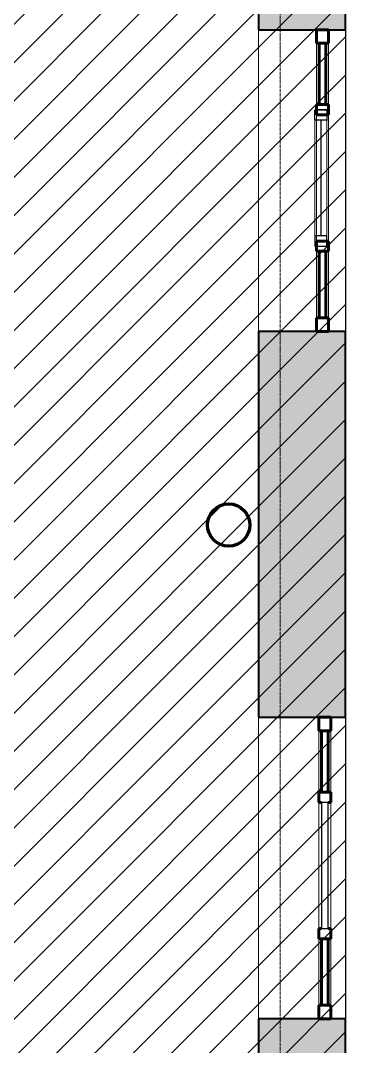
# Model space of a CAD drawing. Header units: millimetres. Extents: x -11886 to 379896, y -8130 to 47743.
# Drawn here: x 324790 to 326698, y 21981 to 28000 of the extents above; entities that cross this region are included whole.
import ezdxf

# ---------------------------------------------------------------- set-up
doc = ezdxf.new("R2010")
doc.units = ezdxf.units.MM
for name, pattern in [('ADSK_Линия сетки', [25, 20, -2.5, 0, -2.5]), ('ADSK_Сверху', [4.5, 3, -1.5]), ('ADSK_Снесено', [4.5, 3, -1.5])]:
    doc.linetypes.add(name, pattern=pattern)
for name, color, linetype, lineweight, true_color in [('_ Окна', 5, 'Continuous', 30, 0x0000ff), ('Витраж', 5, 'Continuous', 18, 0x0000ff), ('Окна', 5, 'Continuous', 18, 0x0000ff), ('Панели витража', 5, 'Continuous', 18, 0x0000ff), ('планы со стояками отопление_dwg', 7, 'Continuous', 9, 0x767676), ('Стены наружные', 1, 'ADSK_Снесено', 18, 0xff0000)]:
    doc.layers.add(name, color=color, linetype=linetype, lineweight=lineweight, true_color=true_color)
doc.layers.add('Оси', color=7, linetype='Continuous', lineweight=9)
doc.layers.add('стояки', color=7, linetype='Continuous', lineweight=9)

# ---------------------------------------------------------------- blocks, each defined once
blk = doc.blocks.new('Прямоугольный импост - 70х20_60мм-1426885-04 План 4-го этажа')
at = {"layer": 'Витраж', "color": 161, "linetype": 'ADSK_Сверху', "true_color": 0xaaaaff}
for p, q in [((-6113, 23884.9), (-6183, 23884.9)), ((-6183, 23804.9), (-6183, 23884.9)), ((-6113, 23804.9), (-6113, 23884.9)), ((-6183, 23384.9), (-6183, 23414.9)), ((-6113, 23384.9), (-6113, 23414.9))]:
    blk.add_line(p, q, dxfattribs=at)
blk = doc.blocks.new('Прямоугольный импост - 70х20_60мм-1424482-04 План 4-го этажа')
at = {"layer": 'Витраж', "color": 161, "linetype": 'ADSK_Сверху', "true_color": 0xaaaaff}
for p, q in [((-80, 35), (0, 35)), ((0, 35), (0, -35)), ((0, -35), (-80, -35))]:
    blk.add_line(p, q, dxfattribs=at)
blk = doc.blocks.new('Прямоугольный импост - 70х20_60мм-1424483-04 План 4-го этажа')
at = {"layer": 'Витраж', "color": 161, "linetype": 'ADSK_Сверху', "true_color": 0xaaaaff}
for p, q in [((0, 35), (-80, 35)), ((0, -35), (0, 35)), ((-80, -35), (0, -35))]:
    blk.add_line(p, q, dxfattribs=at)
blk = doc.blocks.new('Прямоугольный импост - 70х20_60мм-1225850-04 План 4-го этажа')
at = {"layer": 'Витраж', "color": 161, "linetype": 'ADSK_Сверху', "true_color": 0xaaaaff}
for p, q in [((-6183, 23354.9), (-6183, 23384.9)), ((-6113, 23354.9), (-6113, 23384.9)), ((-6183, 22584.9), (-6183, 22614.9)), ((-6113, 22584.9), (-6113, 22614.9))]:
    blk.add_line(p, q, dxfattribs=at)
blk = doc.blocks.new('Прямоугольный импост - 70х20_60мм-1225113-04 План 4-го этажа')
at = {"layer": 'Витраж', "color": 161, "linetype": 'ADSK_Сверху', "true_color": 0xaaaaff}
for p, q in [((41084.5, 2327.2), (41054.5, 2327.2)), ((41524.5, 2327.2), (41444.5, 2327.2)), ((41524.5, 2257.2), (41524.5, 2327.2)), ((41084.5, 2257.2), (41054.5, 2257.2)), ((41524.5, 2257.2), (41444.5, 2257.2))]:
    blk.add_line(p, q, dxfattribs=at)
blk = doc.blocks.new('Прямоугольный импост - 70х60мм-1424480-04 План 4-го этажа')
at = {"layer": 'Витраж', "color": 161, "linetype": 'ADSK_Сверху', "true_color": 0xaaaaff}
for p, q in [((-30, 35), (30, 35)), ((30, -35), (-30, -35))]:
    blk.add_line(p, q, dxfattribs=at)
blk = doc.blocks.new('Прямоугольный импост - 70х60мм-1426887-04 План 4-го этажа')
at = {"layer": 'Витраж', "color": 161, "linetype": 'ADSK_Сверху', "true_color": 0xaaaaff}
for p, q in [((-6113, 23804.9), (-6183, 23804.9)), ((-6183, 23414.9), (-6183, 23804.9)), ((-6113, 23414.9), (-6113, 23804.9)), ((-6183, 23414.9), (-6113, 23414.9))]:
    blk.add_line(p, q, dxfattribs=at)
blk = doc.blocks.new('Прямоугольный импост - 70х60мм-V3-04 План 4-го этажа')
at = {"layer": 'Витраж', "color": 161, "linetype": 'ADSK_Сверху', "true_color": 0xaaaaff}
for p, q in [((12864.2, 2396.5), (12864.2, 2326.5)), ((13224.2, 2396.5), (12864.2, 2396.5)), ((13224.2, 2326.5), (13224.2, 2396.5)), ((13224.2, 2326.5), (12864.2, 2326.5))]:
    blk.add_line(p, q, dxfattribs=at)
blk = doc.blocks.new('Прямоугольный импост - 70х60мм-1229542-04 План 4-го этажа')
at = {"layer": 'Витраж', "color": 161, "linetype": 'ADSK_Сверху', "true_color": 0xaaaaff}
for p, q in [((-6113, 23354.9), (-6183, 23354.9)), ((-6183, 22614.9), (-6183, 23354.9)), ((-6113, 22614.9), (-6113, 23354.9)), ((-6183, 22614.9), (-6113, 22614.9))]:
    blk.add_line(p, q, dxfattribs=at)
blk = doc.blocks.new('Прямоугольный импост - 70х20_60мм-1438125-04 План 4-го этажа')
at = {"layer": 'Витраж', "color": 161, "linetype": 'ADSK_Сверху', "true_color": 0xaaaaff}
for p, q in [((-80, 35), (0, 35)), ((0, 35), (0, -35)), ((0, -35), (-80, -35))]:
    blk.add_line(p, q, dxfattribs=at)
blk = doc.blocks.new('Прямоугольный импост - 70х20_60мм-1438126-04 План 4-го этажа')
at = {"layer": 'Витраж', "color": 161, "linetype": 'ADSK_Сверху', "true_color": 0xaaaaff}
for p, q in [((0, 35), (-80, 35)), ((0, -35), (0, 35)), ((-80, -35), (0, -35))]:
    blk.add_line(p, q, dxfattribs=at)
blk = doc.blocks.new('Прямоугольный импост - 70х60мм-1438123-04 План 4-го этажа')
at = {"layer": 'Витраж', "color": 161, "linetype": 'ADSK_Сверху', "true_color": 0xaaaaff}
for p, q in [((-30, 35), (30, 35)), ((30, -35), (-30, -35))]:
    blk.add_line(p, q, dxfattribs=at)
blk = doc.blocks.new('Системная панель - _AR_Стекло_40мм_привязка по центру-V92-04 План 4-го этажа')
at = {"layer": 'Панели витража', "color": 1, "lineweight": 60, "true_color": 0xff0000}
for p, q in [((180, 20), (-180, 20)), ((-180, 20), (-180, -20)), ((180, -20), (180, 20)), ((-180, -20), (180, -20))]:
    blk.add_line(p, q, dxfattribs=at)
blk = doc.blocks.new('Прямоугольный импост - 70х20_60мм-V93-04 План 4-го этажа')
at = {"layer": 'Витраж', "color": 1, "lineweight": 60, "true_color": 0xff0000}
for p, q in [((-80, 35), (0, 35)), ((-80, -35), (-80, 35)), ((0, 35), (0, -35)), ((0, -35), (-80, -35))]:
    blk.add_line(p, q, dxfattribs=at)
blk = doc.blocks.new('Прямоугольный импост - 70х20_60мм-V94-04 План 4-го этажа')
at = {"layer": 'Витраж', "color": 1, "lineweight": 60, "true_color": 0xff0000}
for p, q in [((0, 35), (-80, 35)), ((-80, 35), (-80, -35)), ((0, -35), (0, 35)), ((-80, -35), (0, -35))]:
    blk.add_line(p, q, dxfattribs=at)
blk = doc.blocks.new('Системная панель - _AR_Стекло_40мм_привязка по центру-V95-04 План 4-го этажа')
at = {"layer": 'Панели витража', "color": 1, "lineweight": 60, "true_color": 0xff0000}
for p, q in [((195, 20), (-195, 20)), ((-195, 20), (-195, -20)), ((195, -20), (195, 20)), ((-195, -20), (195, -20))]:
    blk.add_line(p, q, dxfattribs=at)
blk = doc.blocks.new('Витраж-тент со смещением вовне - 60мм 30 сдвиг-V59-04 План 4-го этажа')
at = {"layer": '_ Окна'}
for p, q in [((-400, 25), (-400, -45)), ((-400, 25), (-340, 25)), ((-400, -45), (-400, 25)), ((-340, 25), (-340, -45)), ((400, 25), (340, 25)), ((340, 25), (340, -45)), ((400, -45), (400, 25)), ((400, -45), (400, 25)), ((-340, -45), (-400, -45)), ((-340, -10), (340, -10)), ((340, -45), (400, -45))]:
    blk.add_line(p, q, dxfattribs=at)
at = {"layer": 'Окна'}
for p, q in [((340, 25), (-340, 25)), ((-340, -45), (340, -45))]:
    blk.add_line(p, q, dxfattribs=at)
blk = doc.blocks.new('Прямоугольный импост - 70х60мм-V89-04 План 4-го этажа')
at = {"layer": 'Витраж'}
for p, q in [((3750.2, 35424.3), (3750.2, 35784.3)), ((3820.2, 35784.3), (3820.2, 35424.3))]:
    blk.add_line(p, q, dxfattribs=at)
blk = doc.blocks.new('Прямоугольный импост - 70х60мм-V90-04 План 4-го этажа')
at = {"layer": 'Витраж'}
for p, q in [((3750.2, 34174.3), (3750.2, 34564.3)), ((3820.2, 34564.3), (3820.2, 34174.3))]:
    blk.add_line(p, q, dxfattribs=at)
blk = doc.blocks.new('Прямоугольный импост - 70х60мм-V96-04 План 4-го этажа')
at = {"layer": 'Витраж', "color": 1, "lineweight": 60, "true_color": 0xff0000}
for p, q in [((-30, 35), (30, 35)), ((-30, -35), (-30, 35)), ((30, 35), (30, -35)), ((30, -35), (-30, -35))]:
    blk.add_line(p, q, dxfattribs=at)
blk = doc.blocks.new('Прямоугольный импост - 70х60мм-V61-04 План 4-го этажа')
at = {"layer": 'Витраж'}
for p, q in [((-6183, 22614.9), (-6183, 23354.9)), ((-6113, 23354.9), (-6113, 22614.9))]:
    blk.add_line(p, q, dxfattribs=at)
blk = doc.blocks.new('Системная панель - _AR_Стекло_40мм_привязка по центру-V97-04 План 4-го этажа')
at = {"layer": 'Панели витража', "color": 1, "lineweight": 60, "true_color": 0xff0000}
for p, q in [((180, 20), (-180, 20)), ((-180, 20), (-180, -20)), ((180, -20), (180, 20)), ((-180, -20), (180, -20))]:
    blk.add_line(p, q, dxfattribs=at)
blk = doc.blocks.new('Прямоугольный импост - 70х20_60мм-V98-04 План 4-го этажа')
at = {"layer": 'Витраж', "color": 1, "lineweight": 60, "true_color": 0xff0000}
for p, q in [((-80, 35), (0, 35)), ((-80, -35), (-80, 35)), ((0, 35), (0, -35)), ((0, -35), (-80, -35))]:
    blk.add_line(p, q, dxfattribs=at)
blk = doc.blocks.new('Прямоугольный импост - 70х20_60мм-V99-04 План 4-го этажа')
at = {"layer": 'Витраж', "color": 1, "lineweight": 60, "true_color": 0xff0000}
for p, q in [((0, 35), (-80, 35)), ((-80, 35), (-80, -35)), ((0, -35), (0, 35)), ((-80, -35), (0, -35))]:
    blk.add_line(p, q, dxfattribs=at)
blk = doc.blocks.new('Системная панель - _AR_Стекло_40мм_привязка по центру-V100-04 План 4-го этажа')
at = {"layer": 'Панели витража', "color": 1, "lineweight": 60, "true_color": 0xff0000}
for p, q in [((195, 20), (-195, 20)), ((-195, 20), (-195, -20)), ((195, -20), (195, 20)), ((-195, -20), (195, -20))]:
    blk.add_line(p, q, dxfattribs=at)
blk = doc.blocks.new('Витраж-стеклопакет - Глухой стеклопакет 40мм-1279767-04 План 4-го этажа')
at = {"layer": '_ Окна'}
for p, q in [((370, 20), (-370, 20)), ((-370, 20), (-370, -20)), ((370, -20), (370, 20)), ((-370, -20), (370, -20))]:
    blk.add_line(p, q, dxfattribs=at)
blk = doc.blocks.new('Прямоугольный импост - 70х60мм-V101-04 План 4-го этажа')
at = {"layer": 'Витраж', "color": 1, "lineweight": 60, "true_color": 0xff0000}
for p, q in [((-30, 35), (30, 35)), ((-30, 20), (-30, 35)), ((30, 35), (30, -35)), ((-30, -35), (-30, -20)), ((30, -35), (-30, -35))]:
    blk.add_line(p, q, dxfattribs=at)
blk = doc.blocks.new('Прямоугольный импост - 70х60мм-V102-04 План 4-го этажа')
at = {"layer": 'Витраж', "color": 1, "lineweight": 60, "true_color": 0xff0000}
for p, q in [((-30, 35), (30, 35)), ((-30, -35), (-30, 35)), ((30, 35), (30, 20)), ((30, -35), (-30, -35)), ((30, -20), (30, -35))]:
    blk.add_line(p, q, dxfattribs=at)
blk = doc.blocks.new('Прямоугольный импост - 70х60мм-V103-04 План 4-го этажа')
at = {"layer": 'Витраж'}
for p, q in [((3787.4, 22522.7), (3787.4, 23262.7)), ((3857.4, 23262.7), (3857.4, 22522.7))]:
    blk.add_line(p, q, dxfattribs=at)
blk = doc.blocks.new('планы со стояками отопление_dwg-1484427-04 План 4-го этажа')
at = {"layer": 'стояки', "color": 246, "lineweight": 80, "true_color": 0x7f001f}
blk.add_circle((173746.6, 434798.5), 124.3, dxfattribs=at)

msp = doc.modelspace()

# ---------------------------------------------------------------- hatches: boundary and pattern name
at = {"lineweight": 13, "true_color": 0x636466, "transparency": 33554559}
h = msp.add_hatch(dxfattribs=at)
h.set_pattern_fill('ANSI31', color=251, scale=50)
h.set_pattern_definition([(45, (322754.53, 85026.59), (-112.2532, 112.2532), [])])
h.paths.add_polyline_path([(326698.03, 43878.87), (316475.78, 43878.87), (316613.49, 8679.25), (323525.66, 8679.25), (323525.66, 12721.22), (326139.75, 12721.22), (326136.17, 13231.22), (326084.63, 21068.63), (326698.03, 21068.63)])
at = {"layer": 'Стены наружные', "true_color": 0xc0c0c0}
h = msp.add_hatch(color=9, dxfattribs=at)
h.paths.add_polyline_path([(326188.03, 21068.63), (326698.03, 21068.63), (326698.03, 22142.65), (326188.03, 22142.65), (326188.03, 21072.47)])
h.paths.add_polyline_path([(326375.94, 23912.65), (326698.03, 23912.65), (326698.03, 26176.13), (326188.03, 26176.13), (326188.03, 23912.65), (326368.66, 23912.65)])
h.paths.add_polyline_path([(326188.03, 27946.13), (326698.03, 27946.13), (326698.03, 30239.62), (326188.03, 30239.62)])
h.paths.add_polyline_path([(326375.94, 32009.62), (326698.03, 32009.62), (326698.03, 34244.32), (326188.03, 34244.32), (326188.03, 32009.62), (326348.66, 32009.62)])
h.paths.add_polyline_path([(326338.76, 36014.32), (326698.03, 36014.32), (326698.03, 43878.87), (326188.03, 43878.87), (326188.03, 36014.32)])

# ---------------------------------------------------------------- linework, layer by layer
at = {"color": 251, "lineweight": 30, "true_color": 0x636466}
msp.add_lwpolyline([(323045.03, 8679.25), (316613.49, 8679.25), (316475.78, 43878.87), (326698.03, 43878.87), (326698.03, 21068.63), (326084.63, 21068.63), (326136.17, 13231.22)], dxfattribs=at)
at = {"layer": 'Оси', "linetype": 'ADSK_Линия сетки'}
msp.add_line((326314.44, -5025.59), (326314.44, 44571.85), dxfattribs=at)
at = {"layer": 'Стены наружные', "color": 18, "lineweight": 40, "true_color": 0x000000}
for p, q in [((326188.03, 30239.62), (326188.03, 27946.13)), ((326698.03, 27946.13), (326698.03, 30239.62)), ((326188.03, 27946.13), (326698.03, 27946.13)), ((326698.03, 26176.13), (326188.03, 26176.13)), ((326188.03, 26176.13), (326188.03, 23912.65)), ((326698.03, 23912.65), (326698.03, 26176.13)), ((326188.03, 23912.65), (326698.03, 23912.65)), ((326698.03, 22142.65), (326188.03, 22142.65)), ((326188.03, 22142.65), (326188.03, 21072.47)), ((326698.03, 21068.63), (326698.03, 22142.65))]:
    msp.add_line(p, q, dxfattribs=at)
at = {"layer": 'Стены наружные', "color": 18, "true_color": 0x000000}
for p, q in [((326188.03, 26176.13), (326188.03, 27946.13)), ((326698.03, 27946.13), (326698.03, 26176.13)), ((326188.03, 22142.65), (326188.03, 23912.65)), ((326698.03, 23912.65), (326698.03, 22142.65))]:
    msp.add_line(p, q, dxfattribs=at)

# ---------------------------------------------------------------- block references
at = {"layer": '_ Окна', "rotation": 269.9999999999995}
msp.add_blockref('Витраж-тент со смещением вовне - 60мм 30 сдвиг-V59-04 План 4-го этажа', (326563.35, 27076.13), dxfattribs=at)
at = {"layer": 'Витраж', "color": 161, "linetype": 'ADSK_Сверху', "true_color": 0xaaaaff}
for name, p, rotation in [('Прямоугольный импост - 70х20_60мм-1424483-04 План 4-го этажа', (326563.35, 27946.13), 89.99999999999957), ('Прямоугольный импост - 70х20_60мм-1225113-04 План 4-го этажа', (328855.5, -13578.33), 89.99999999999955), ('Прямоугольный импост - 70х60мм-V3-04 План 4-го этажа', (328924.85, 14641.89), 89.99999999999955), ('Прямоугольный импост - 70х20_60мм-1225850-04 План 4-го этажа', (320415.32, 50061.07), 180), ('Прямоугольный импост - 70х60мм-1229542-04 План 4-го этажа', (320415.32, 50061.07), 180), ('Прямоугольный импост - 70х20_60мм-1426885-04 План 4-го этажа', (320415.32, 50061.07), 180), ('Прямоугольный импост - 70х60мм-1426887-04 План 4-го этажа', (320415.32, 50061.07), 180), ('Прямоугольный импост - 70х20_60мм-1438126-04 План 4-го этажа', (326576.96, 23912.65), 90.00000000000031), ('Прямоугольный импост - 70х20_60мм-1225113-04 План 4-го этажа', (328869.11, -17611.8), 90.00000000000026), ('Прямоугольный импост - 70х60мм-V3-04 План 4-го этажа', (328938.47, 10608.41), 90.00000000000026), ('Прямоугольный импост - 70х20_60мм-1225850-04 План 4-го этажа', (320428.93, 46027.59), 180), ('Прямоугольный импост - 70х60мм-1229542-04 План 4-го этажа', (320428.93, 46027.59), 180), ('Прямоугольный импост - 70х20_60мм-1426885-04 План 4-го этажа', (320428.93, 46027.59), 180), ('Прямоугольный импост - 70х60мм-1426887-04 План 4-го этажа', (320428.93, 46027.59), 180)]:
    msp.add_blockref(name, p, dxfattribs=dict(at, rotation=rotation))
at = {"layer": 'Витраж'}
for name, p, rotation in [('Прямоугольный импост - 70х20_60мм-V94-04 План 4-го этажа', (326563.35, 27946.13), 89.99999999999957), ('Прямоугольный импост - 70х60мм-V61-04 План 4-го этажа', (320415.32, 50061.07), 180), ('Прямоугольный импост - 70х20_60мм-V99-04 План 4-го этажа', (326576.96, 23912.65), 90.00000000000031)]:
    msp.add_blockref(name, p, dxfattribs=dict(at, rotation=rotation))
for name, p in [('Прямоугольный импост - 70х60мм-V89-04 План 4-го этажа', (322778.14, -7918.19)), ('Прямоугольный импост - 70х60мм-V90-04 План 4-го этажа', (322778.14, -7918.19)), ('Прямоугольный импост - 70х60мм-V89-04 План 4-го этажа', (322791.75, -11951.66)), ('Прямоугольный импост - 70х60мм-V103-04 План 4-го этажа', (322754.53, 150)), ('Прямоугольный импост - 70х60мм-V90-04 План 4-го этажа', (322791.75, -11951.66))]:
    msp.add_blockref(name, p, dxfattribs=at)
at = {"layer": 'Витраж', "color": 161, "linetype": 'ADSK_Сверху', "true_color": 0xaaaaff, "extrusion": (0, 0, -1)}
for name, p, rotation in [('Прямоугольный импост - 70х60мм-1424480-04 План 4-го этажа', (-326563.35, 27476.13), 270.0000000000004), ('Прямоугольный импост - 70х60мм-1424480-04 План 4-го этажа', (-326563.35, 26676.13), 270.0000000000004), ('Прямоугольный импост - 70х20_60мм-1424482-04 План 4-го этажа', (-326563.35, 26176.13), 270.0000000000004), ('Прямоугольный импост - 70х60мм-1438123-04 План 4-го этажа', (-326576.96, 23442.65), 269.9999999999997), ('Прямоугольный импост - 70х60мм-1438123-04 План 4-го этажа', (-326576.96, 22642.65), 269.9999999999997), ('Прямоугольный импост - 70х20_60мм-1438125-04 План 4-го этажа', (-326576.96, 22142.65), 269.9999999999997)]:
    msp.add_blockref(name, p, dxfattribs=dict(at, rotation=rotation))
at = {"layer": 'Витраж', "extrusion": (0, 0, -1)}
for name, p, rotation in [('Прямоугольный импост - 70х60мм-V96-04 План 4-го этажа', (-326563.35, 27476.13), 270.0000000000004), ('Прямоугольный импост - 70х60мм-V96-04 План 4-го этажа', (-326563.35, 26676.13), 270.0000000000004), ('Прямоугольный импост - 70х20_60мм-V93-04 План 4-го этажа', (-326563.35, 26176.13), 270.0000000000004), ('Прямоугольный импост - 70х60мм-V102-04 План 4-го этажа', (-326576.96, 23442.65), 269.9999999999997), ('Прямоугольный импост - 70х60мм-V101-04 План 4-го этажа', (-326576.96, 22642.65), 269.9999999999997), ('Прямоугольный импост - 70х20_60мм-V98-04 План 4-го этажа', (-326576.96, 22142.65), 269.9999999999997)]:
    msp.add_blockref(name, p, dxfattribs=dict(at, rotation=rotation))
at = {"layer": 'Окна', "rotation": 270.0000000000003}
msp.add_blockref('Витраж-стеклопакет - Глухой стеклопакет 40мм-1279767-04 План 4-го этажа', (326576.96, 23042.65), dxfattribs=at)
at = {"layer": 'Панели витража'}
for name, p, rotation in [('Системная панель - _AR_Стекло_40мм_привязка по центру-V92-04 План 4-го этажа', (326563.35, 27686.13), 269.9999999999995), ('Системная панель - _AR_Стекло_40мм_привязка по центру-V95-04 План 4-го этажа', (326563.35, 26451.13), 269.9999999999995), ('Системная панель - _AR_Стекло_40мм_привязка по центру-V97-04 План 4-го этажа', (326576.96, 23652.65), 270.0000000000003), ('Системная панель - _AR_Стекло_40мм_привязка по центру-V100-04 План 4-го этажа', (326576.96, 22417.65), 270.0000000000003)]:
    msp.add_blockref(name, p, dxfattribs=dict(at, rotation=rotation))
at = {"layer": 'планы со стояками отопление_dwg', "color": 6, "true_color": 0xff00ff}
msp.add_blockref('планы со стояками отопление_dwg-1484427-04 План 4-го этажа', (152265.33, -409758.64), dxfattribs=at)

doc.saveas('drawing.dxf')
